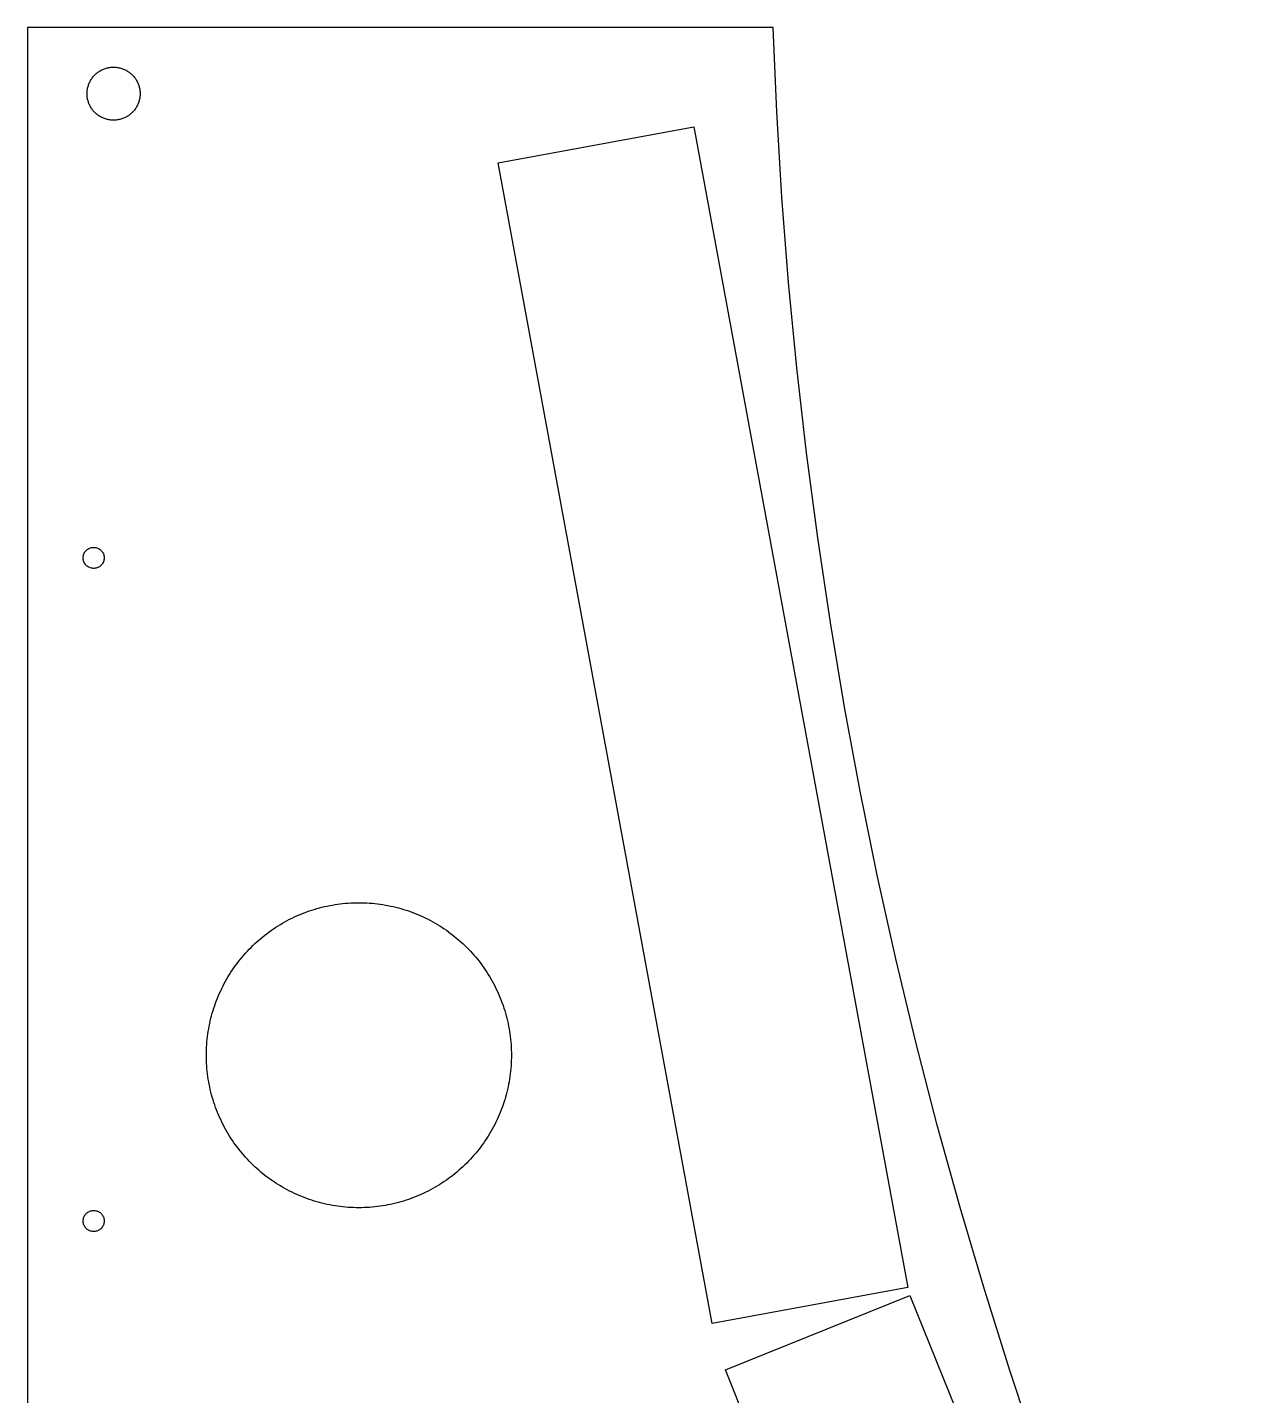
# Model space of a CAD drawing. Header units: metres. Extents: x 0 to 274, y 0 to 480.
# Drawn here: x 0 to 183.3, y 273.7 to 480 of the extents above; entities that cross this region are included whole.
import ezdxf

# ---------------------------------------------------------------- set-up
doc = ezdxf.new("R2010")
doc.units = ezdxf.units.M

msp = doc.modelspace()

# ---------------------------------------------------------------- linework, layer by layer
for p, q in [((112.458, 480), (0, 480)), ((0, 480), (0, 0)), ((113.014, 467.271), (112.458, 480)), ((9.84795, 472.463), (9.93582, 472.571)), ((9.93582, 472.571), (10.0274, 472.677)), ((10.0274, 472.677), (10.1226, 472.779)), ((10.1226, 472.779), (10.2214, 472.877)), ((10.2214, 472.877), (10.3235, 472.973)), ((10.3235, 472.973), (10.4288, 473.064)), ((10.4288, 473.064), (10.5374, 473.152)), ((10.5374, 473.152), (10.6488, 473.236)), ((10.6488, 473.236), (10.7632, 473.316)), ((10.7632, 473.316), (10.8803, 473.392)), ((10.8803, 473.392), (11, 473.464)), ((11, 473.464), (11.1221, 473.532)), ((11.1221, 473.532), (11.2465, 473.595)), ((11.2465, 473.595), (11.373, 473.654)), ((11.373, 473.654), (11.5016, 473.709)), ((11.5016, 473.709), (11.6319, 473.759)), ((11.6319, 473.759), (11.7639, 473.804)), ((11.7639, 473.804), (11.8974, 473.845)), ((11.8974, 473.845), (12.0323, 473.881)), ((12.0323, 473.881), (12.1684, 473.913)), ((12.1684, 473.913), (12.3054, 473.939)), ((12.3054, 473.939), (12.4433, 473.961)), ((12.4433, 473.961), (12.5819, 473.978)), ((12.5819, 473.978), (12.721, 473.99)), ((12.721, 473.99), (12.8604, 473.998)), ((12.8604, 473.998), (13, 474)), ((13, 474), (13.1396, 473.998)), ((13.1396, 473.998), (13.279, 473.99)), ((13.279, 473.99), (13.4181, 473.978)), ((13.4181, 473.978), (13.5567, 473.961)), ((13.5567, 473.961), (13.6946, 473.939)), ((13.6946, 473.939), (13.8316, 473.913)), ((13.8316, 473.913), (13.9677, 473.881)), ((13.9677, 473.881), (14.1025, 473.845)), ((14.1025, 473.845), (14.2361, 473.804)), ((14.2361, 473.804), (14.3681, 473.759)), ((14.3681, 473.759), (14.4984, 473.709)), ((14.4984, 473.709), (14.6269, 473.654)), ((14.6269, 473.654), (14.7535, 473.595)), ((14.7535, 473.595), (14.8779, 473.532)), ((14.8779, 473.532), (15, 473.464)), ((15, 473.464), (15.1197, 473.392)), ((15.1197, 473.392), (15.2368, 473.316)), ((15.2368, 473.316), (15.3511, 473.236)), ((15.3511, 473.236), (15.4626, 473.152)), ((15.4626, 473.152), (15.5711, 473.064)), ((15.5711, 473.064), (15.6765, 472.973)), ((15.6765, 472.973), (15.7786, 472.877)), ((15.7786, 472.877), (15.8773, 472.779)), ((15.8773, 472.779), (15.9726, 472.677)), ((15.9726, 472.677), (16.0642, 472.571)), ((16.0642, 472.571), (16.152, 472.463)), ((9.02191, 470.418), (9.03893, 470.557)), ((9.03893, 470.557), (9.06076, 470.695)), ((9.06076, 470.695), (9.0874, 470.832)), ((9.0874, 470.832), (9.1188, 470.968)), ((9.1188, 470.968), (9.15495, 471.103)), ((9.15495, 471.103), (9.19577, 471.236)), ((9.19577, 471.236), (9.24123, 471.368)), ((9.24123, 471.368), (9.29126, 471.498)), ((9.29126, 471.498), (9.34581, 471.627)), ((9.34581, 471.627), (9.40482, 471.753)), ((9.40482, 471.753), (9.4682, 471.878)), ((9.4682, 471.878), (9.53589, 472)), ((9.53589, 472), (9.6078, 472.12)), ((9.6078, 472.12), (9.68384, 472.237)), ((9.68384, 472.237), (9.76393, 472.351)), ((9.76393, 472.351), (9.84795, 472.463)), ((16.152, 472.463), (16.2361, 472.351)), ((16.2361, 472.351), (16.3161, 472.237)), ((16.3161, 472.237), (16.3922, 472.12)), ((16.3922, 472.12), (16.4641, 472)), ((16.4641, 472), (16.5318, 471.878)), ((16.5318, 471.878), (16.5952, 471.753)), ((16.5952, 471.753), (16.6542, 471.627)), ((16.6542, 471.627), (16.7087, 471.498)), ((16.7087, 471.498), (16.7588, 471.368)), ((16.7588, 471.368), (16.8042, 471.236)), ((16.8042, 471.236), (16.845, 471.103)), ((16.845, 471.103), (16.8812, 470.968)), ((16.8812, 470.968), (16.9126, 470.832)), ((16.9126, 470.832), (16.9392, 470.695)), ((16.9392, 470.695), (16.9611, 470.557)), ((16.9611, 470.557), (16.9781, 470.418)), ((9, 470), (9.00243, 470.14)), ((9.00243, 469.86), (9, 470)), ((9.00243, 470.14), (9.00974, 470.279)), ((9.00974, 469.721), (9.00243, 469.86)), ((9.00974, 470.279), (9.02191, 470.418)), ((9.02191, 469.582), (9.00974, 469.721)), ((9.03893, 469.443), (9.02191, 469.582)), ((9.06076, 469.305), (9.03893, 469.443)), ((9.0874, 469.168), (9.06076, 469.305)), ((9.1188, 469.032), (9.0874, 469.168)), ((9.15495, 468.897), (9.1188, 469.032)), ((9.19577, 468.764), (9.15495, 468.897)), ((9.24123, 468.632), (9.19577, 468.764)), ((9.29126, 468.502), (9.24123, 468.632)), ((9.34581, 468.373), (9.29126, 468.502)), ((16.7087, 468.502), (16.6542, 468.373)), ((16.7588, 468.632), (16.7087, 468.502)), ((16.8042, 468.764), (16.7588, 468.632)), ((16.845, 468.897), (16.8042, 468.764)), ((16.8812, 469.032), (16.845, 468.897)), ((16.9126, 469.168), (16.8812, 469.032)), ((16.9392, 469.305), (16.9126, 469.168)), ((16.9611, 469.443), (16.9392, 469.305)), ((16.9781, 469.582), (16.9611, 469.443)), ((16.9781, 470.418), (16.9902, 470.279)), ((16.9902, 469.721), (16.9781, 469.582)), ((16.9902, 470.279), (16.9976, 470.14)), ((16.9976, 469.86), (16.9902, 469.721)), ((16.9976, 470.14), (17, 470)), ((17, 470), (16.9976, 469.86)), ((9.40482, 468.247), (9.34581, 468.373)), ((9.4682, 468.122), (9.40482, 468.247)), ((9.53589, 468), (9.4682, 468.122)), ((9.6078, 467.88), (9.53589, 468)), ((9.68384, 467.763), (9.6078, 467.88)), ((9.76393, 467.649), (9.68384, 467.763)), ((9.84795, 467.537), (9.76393, 467.649)), ((9.93582, 467.429), (9.84795, 467.537)), ((10.0274, 467.323), (9.93582, 467.429)), ((10.1226, 467.221), (10.0274, 467.323)), ((10.2214, 467.123), (10.1226, 467.221)), ((10.3235, 467.027), (10.2214, 467.123)), ((10.4288, 466.936), (10.3235, 467.027)), ((10.5374, 466.848), (10.4288, 466.936)), ((10.6488, 466.764), (10.5374, 466.848)), ((10.7632, 466.684), (10.6488, 466.764)), ((10.8803, 466.608), (10.7632, 466.684)), ((11, 466.536), (10.8803, 466.608)), ((11.1221, 466.468), (11, 466.536)), ((11.2465, 466.405), (11.1221, 466.468)), ((11.373, 466.346), (11.2465, 466.405)), ((11.5016, 466.291), (11.373, 466.346)), ((14.6269, 466.346), (14.4984, 466.291)), ((14.7535, 466.405), (14.6269, 466.346)), ((14.8779, 466.468), (14.7535, 466.405)), ((15, 466.536), (14.8779, 466.468)), ((15.1197, 466.608), (15, 466.536)), ((15.2368, 466.684), (15.1197, 466.608)), ((15.3511, 466.764), (15.2368, 466.684)), ((15.4626, 466.848), (15.3511, 466.764)), ((15.5711, 466.936), (15.4626, 466.848)), ((15.6765, 467.027), (15.5711, 466.936)), ((15.7786, 467.123), (15.6765, 467.027)), ((15.8773, 467.221), (15.7786, 467.123)), ((15.9726, 467.323), (15.8773, 467.221)), ((16.0642, 467.429), (15.9726, 467.323)), ((16.152, 467.537), (16.0642, 467.429)), ((16.2361, 467.649), (16.152, 467.537)), ((16.3161, 467.763), (16.2361, 467.649)), ((16.3922, 467.88), (16.3161, 467.763)), ((16.4641, 468), (16.3922, 467.88)), ((16.5318, 468.122), (16.4641, 468)), ((16.5952, 468.247), (16.5318, 468.122)), ((16.6542, 468.373), (16.5952, 468.247)), ((113.803, 454.38), (113.014, 467.271)), ((11.6319, 466.241), (11.5016, 466.291)), ((11.7639, 466.196), (11.6319, 466.241)), ((11.8974, 466.155), (11.7639, 466.196)), ((12.0323, 466.119), (11.8974, 466.155)), ((12.1684, 466.087), (12.0323, 466.119)), ((12.3054, 466.061), (12.1684, 466.087)), ((12.4433, 466.039), (12.3054, 466.061)), ((12.5819, 466.022), (12.4433, 466.039)), ((12.721, 466.01), (12.5819, 466.022)), ((12.8604, 466.002), (12.721, 466.01)), ((13, 466), (12.8604, 466.002)), ((13.1396, 466.002), (13, 466)), ((13.279, 466.01), (13.1396, 466.002)), ((13.4181, 466.022), (13.279, 466.01)), ((13.5567, 466.039), (13.4181, 466.022)), ((13.6946, 466.061), (13.5567, 466.039)), ((13.8316, 466.087), (13.6946, 466.061)), ((13.9677, 466.119), (13.8316, 466.087)), ((14.1025, 466.155), (13.9677, 466.119)), ((14.2361, 466.196), (14.1025, 466.155)), ((14.3681, 466.241), (14.2361, 466.196)), ((14.4984, 466.291), (14.3681, 466.241)), ((71.0153, 459.574), (100.518, 465.015)), ((100.518, 465.015), (132.803, 289.968)), ((103.3, 284.527), (71.0153, 459.574)), ((114.816, 441.505), (113.803, 454.38)), ((116.054, 428.649), (114.816, 441.505)), ((117.516, 415.817), (116.054, 428.649)), ((119.202, 403.012), (117.516, 415.817)), ((121.111, 390.238), (119.202, 403.012)), ((8.42433, 400.193), (8.44719, 400.33)), ((8.44719, 400.33), (8.48186, 400.464)), ((8.48186, 400.464), (8.52809, 400.595)), ((8.52809, 400.595), (8.58553, 400.721)), ((8.58553, 400.721), (8.65372, 400.841)), ((8.65372, 400.841), (8.73216, 400.955)), ((8.73216, 400.955), (8.82025, 401.062)), ((8.82025, 401.062), (8.91731, 401.161)), ((8.91731, 401.161), (9.02263, 401.251)), ((9.02263, 401.251), (9.13538, 401.331)), ((9.13538, 401.331), (9.2547, 401.402)), ((9.2547, 401.402), (9.3797, 401.461)), ((9.3797, 401.461), (9.50943, 401.51)), ((9.50943, 401.51), (9.64288, 401.547)), ((9.64288, 401.547), (9.77905, 401.572)), ((9.77905, 401.572), (9.91692, 401.585)), ((9.91692, 401.585), (10.0554, 401.587)), ((10.0554, 401.587), (10.1935, 401.576)), ((10.1935, 401.576), (10.33, 401.553)), ((10.33, 401.553), (10.4641, 401.518)), ((10.4641, 401.518), (10.5947, 401.472)), ((10.5947, 401.472), (10.7207, 401.414)), ((10.7207, 401.414), (10.8412, 401.346)), ((10.8412, 401.346), (10.9554, 401.268)), ((10.9554, 401.268), (11.0622, 401.18)), ((11.0622, 401.18), (11.161, 401.083)), ((11.161, 401.083), (11.251, 400.977)), ((11.251, 400.977), (11.3314, 400.865)), ((11.3314, 400.865), (11.4017, 400.745)), ((11.4017, 400.745), (11.4613, 400.62)), ((11.4613, 400.62), (11.5098, 400.491)), ((11.5098, 400.491), (11.5468, 400.357)), ((11.5468, 400.357), (11.572, 400.221)), ((8.41345, 400.055), (8.42433, 400.193)), ((8.41467, 399.917), (8.41345, 400.055)), ((8.42795, 399.779), (8.41467, 399.917)), ((8.45319, 399.643), (8.42795, 399.779)), ((8.49019, 399.509), (8.45319, 399.643)), ((8.5387, 399.38), (8.49019, 399.509)), ((8.59831, 399.255), (8.5387, 399.38)), ((8.66861, 399.135), (8.59831, 399.255)), ((8.74902, 399.023), (8.66861, 399.135)), ((8.83897, 398.917), (8.74902, 399.023)), ((8.93774, 398.82), (8.83897, 398.917)), ((9.04462, 398.732), (8.93774, 398.82)), ((9.15875, 398.654), (9.04462, 398.732)), ((9.27928, 398.586), (9.15875, 398.654)), ((9.4053, 398.528), (9.27928, 398.586)), ((9.53586, 398.482), (9.4053, 398.528)), ((9.66994, 398.447), (9.53586, 398.482)), ((9.80652, 398.424), (9.66994, 398.447)), ((9.9446, 398.413), (9.80652, 398.424)), ((10.0831, 398.415), (9.9446, 398.413)), ((10.2209, 398.428), (10.0831, 398.415)), ((10.3571, 398.453), (10.2209, 398.428)), ((10.4906, 398.49), (10.3571, 398.453)), ((10.6203, 398.539), (10.4906, 398.49)), ((10.7453, 398.598), (10.6203, 398.539)), ((10.8646, 398.669), (10.7453, 398.598)), ((10.9774, 398.749), (10.8646, 398.669)), ((11.0827, 398.839), (10.9774, 398.749)), ((11.1797, 398.938), (11.0827, 398.839)), ((11.2678, 399.045), (11.1797, 398.938)), ((11.3463, 399.159), (11.2678, 399.045)), ((11.4145, 399.279), (11.3463, 399.159)), ((11.4719, 399.405), (11.4145, 399.279)), ((11.5181, 399.536), (11.4719, 399.405)), ((11.5528, 399.67), (11.5181, 399.536)), ((11.5757, 399.807), (11.5528, 399.67)), ((11.572, 400.221), (11.5853, 400.083)), ((11.5865, 399.945), (11.5757, 399.807)), ((11.5853, 400.083), (11.5865, 399.945)), ((123.242, 377.5), (121.111, 390.238)), ((125.596, 364.801), (123.242, 377.5)), ((128.171, 352.145), (125.596, 364.801)), ((130.966, 339.536), (128.171, 352.145)), ((42.1335, 346.613), (42.5119, 346.747)), ((42.5119, 346.747), (42.8926, 346.874)), ((42.8926, 346.874), (43.2754, 346.995)), ((43.2754, 346.995), (43.6603, 347.109)), ((43.6603, 347.109), (44.0471, 347.216)), ((44.0471, 347.216), (44.4358, 347.317)), ((44.4358, 347.317), (44.8261, 347.411)), ((44.8261, 347.411), (45.218, 347.497)), ((45.218, 347.497), (45.6114, 347.577)), ((45.6114, 347.577), (46.0061, 347.651)), ((46.0061, 347.651), (46.402, 347.717)), ((46.402, 347.717), (46.799, 347.776)), ((46.799, 347.776), (47.197, 347.829)), ((47.197, 347.829), (47.5958, 347.874)), ((47.5958, 347.874), (47.9954, 347.912)), ((47.9954, 347.912), (48.3956, 347.944)), ((48.3956, 347.944), (48.7963, 347.968)), ((48.7963, 347.968), (49.1973, 347.986)), ((49.1973, 347.986), (49.5986, 347.996)), ((49.5986, 347.996), (50, 348)), ((50, 348), (50.4014, 347.996)), ((50.4014, 347.996), (50.8027, 347.986)), ((50.8027, 347.986), (51.2037, 347.968)), ((51.2037, 347.968), (51.6044, 347.944)), ((51.6044, 347.944), (52.0046, 347.912)), ((52.0046, 347.912), (52.4041, 347.874)), ((52.4041, 347.874), (52.803, 347.829)), ((52.803, 347.829), (53.201, 347.776)), ((53.201, 347.776), (53.598, 347.717)), ((53.598, 347.717), (53.9939, 347.651)), ((53.9939, 347.651), (54.3886, 347.577)), ((54.3886, 347.577), (54.782, 347.497)), ((54.782, 347.497), (55.1739, 347.411)), ((55.1739, 347.411), (55.5642, 347.317)), ((55.5642, 347.317), (55.9528, 347.216)), ((55.9528, 347.216), (56.3396, 347.109)), ((56.3396, 347.109), (56.7245, 346.995)), ((56.7245, 346.995), (57.1074, 346.874)), ((57.1074, 346.874), (57.4881, 346.747)), ((57.4881, 346.747), (57.8665, 346.613)), ((37.8118, 344.505), (38.1541, 344.715)), ((38.1541, 344.715), (38.5, 344.919)), ((38.5, 344.919), (38.8494, 345.116)), ((38.8494, 345.116), (39.2021, 345.308)), ((39.2021, 345.308), (39.5582, 345.493)), ((39.5582, 345.493), (39.9174, 345.672)), ((39.9174, 345.672), (40.2798, 345.845)), ((40.2798, 345.845), (40.6451, 346.012)), ((40.6451, 346.012), (41.0132, 346.172)), ((41.0132, 346.172), (41.384, 346.325)), ((41.384, 346.325), (41.7575, 346.472)), ((41.7575, 346.472), (42.1335, 346.613)), ((57.8665, 346.613), (58.2425, 346.472)), ((58.2425, 346.472), (58.616, 346.325)), ((58.616, 346.325), (58.9868, 346.172)), ((58.9868, 346.172), (59.3549, 346.012)), ((59.3549, 346.012), (59.7202, 345.845)), ((59.7202, 345.845), (60.0825, 345.672)), ((60.0825, 345.672), (60.4418, 345.493)), ((60.4418, 345.493), (60.7978, 345.308)), ((60.7978, 345.308), (61.1506, 345.116)), ((61.1506, 345.116), (61.5, 344.919)), ((61.5, 344.919), (61.8459, 344.715)), ((61.8459, 344.715), (62.1881, 344.505)), ((34.9106, 342.358), (35.2159, 342.619)), ((35.2159, 342.619), (35.5256, 342.874)), ((35.5256, 342.874), (35.8398, 343.124)), ((35.8398, 343.124), (36.1582, 343.369)), ((36.1582, 343.369), (36.4809, 343.607)), ((36.4809, 343.607), (36.8077, 343.84)), ((36.8077, 343.84), (37.1385, 344.068)), ((37.1385, 344.068), (37.4733, 344.289)), ((37.4733, 344.289), (37.8118, 344.505)), ((62.1881, 344.505), (62.5267, 344.289)), ((62.5267, 344.289), (62.8614, 344.068)), ((62.8614, 344.068), (63.1922, 343.84)), ((63.1922, 343.84), (63.5191, 343.607)), ((63.5191, 343.607), (63.8417, 343.369)), ((63.8417, 343.369), (64.1602, 343.124)), ((64.1602, 343.124), (64.4744, 342.874)), ((64.4744, 342.874), (64.7841, 342.619)), ((64.7841, 342.619), (65.0894, 342.358)), ((32.9077, 340.39), (33.1789, 340.686)), ((33.1789, 340.686), (33.4552, 340.977)), ((33.4552, 340.977), (33.7365, 341.263)), ((33.7365, 341.263), (34.0228, 341.545)), ((34.0228, 341.545), (34.314, 341.821)), ((34.314, 341.821), (34.61, 342.092)), ((34.61, 342.092), (34.9106, 342.358)), ((65.0894, 342.358), (65.39, 342.092)), ((65.39, 342.092), (65.686, 341.821)), ((65.686, 341.821), (65.9771, 341.545)), ((65.9771, 341.545), (66.2634, 341.263)), ((66.2634, 341.263), (66.5448, 340.977)), ((66.5448, 340.977), (66.8211, 340.686)), ((66.8211, 340.686), (67.0923, 340.39)), ((31.1595, 338.192), (31.3926, 338.519)), ((31.3926, 338.519), (31.6314, 338.842)), ((31.6314, 338.842), (31.8757, 339.16)), ((31.8757, 339.16), (32.1256, 339.474)), ((32.1256, 339.474), (32.381, 339.784)), ((32.381, 339.784), (32.6417, 340.089)), ((32.6417, 340.089), (32.9077, 340.39)), ((67.0923, 340.39), (67.3583, 340.089)), ((67.3583, 340.089), (67.619, 339.784)), ((67.619, 339.784), (67.8743, 339.474)), ((67.8743, 339.474), (68.1242, 339.16)), ((68.1242, 339.16), (68.3686, 338.842)), ((68.3686, 338.842), (68.6074, 338.519)), ((68.6074, 338.519), (68.8405, 338.192)), ((133.981, 326.978), (130.966, 339.536)), ((29.8837, 336.151), (30.0814, 336.5)), ((30.0814, 336.5), (30.2851, 336.846)), ((30.2851, 336.846), (30.4949, 337.188)), ((30.4949, 337.188), (30.7106, 337.527)), ((30.7106, 337.527), (30.9321, 337.861)), ((30.9321, 337.861), (31.1595, 338.192)), ((68.8405, 338.192), (69.0679, 337.861)), ((69.0679, 337.861), (69.2894, 337.527)), ((69.2894, 337.527), (69.5051, 337.188)), ((69.5051, 337.188), (69.7148, 336.846)), ((69.7148, 336.846), (69.9186, 336.5)), ((69.9186, 336.5), (70.1162, 336.151)), ((28.8284, 333.987), (28.9884, 334.355)), ((28.9884, 334.355), (29.1549, 334.72)), ((29.1549, 334.72), (29.3277, 335.083)), ((29.3277, 335.083), (29.5068, 335.442)), ((29.5068, 335.442), (29.6922, 335.798)), ((29.6922, 335.798), (29.8837, 336.151)), ((70.1162, 336.151), (70.3078, 335.798)), ((70.3078, 335.798), (70.4931, 335.442)), ((70.4931, 335.442), (70.6723, 335.083)), ((70.6723, 335.083), (70.8451, 334.72)), ((70.8451, 334.72), (71.0115, 334.355)), ((71.0115, 334.355), (71.1716, 333.987)), ((28.1257, 332.107), (28.2531, 332.488)), ((28.2531, 332.488), (28.3871, 332.866)), ((28.3871, 332.866), (28.5276, 333.242)), ((28.5276, 333.242), (28.6748, 333.616)), ((28.6748, 333.616), (28.8284, 333.987)), ((71.1716, 333.987), (71.3252, 333.616)), ((71.3252, 333.616), (71.4723, 333.242)), ((71.4723, 333.242), (71.6129, 332.866)), ((71.6129, 332.866), (71.7469, 332.488)), ((71.7469, 332.488), (71.8743, 332.107)), ((27.5026, 329.782), (27.5895, 330.174)), ((27.5895, 330.174), (27.6832, 330.564)), ((27.6832, 330.564), (27.7837, 330.953)), ((27.7837, 330.953), (27.891, 331.34)), ((27.891, 331.34), (28.005, 331.725)), ((28.005, 331.725), (28.1257, 332.107)), ((71.8743, 332.107), (71.995, 331.725)), ((71.995, 331.725), (72.109, 331.34)), ((72.109, 331.34), (72.2163, 330.953)), ((72.2163, 330.953), (72.3168, 330.564)), ((72.3168, 330.564), (72.4105, 330.174)), ((72.4105, 330.174), (72.4974, 329.782)), ((27.1714, 327.803), (27.2238, 328.201)), ((27.2238, 328.201), (27.2832, 328.598)), ((27.2832, 328.598), (27.3494, 328.994)), ((27.3494, 328.994), (27.4226, 329.389)), ((27.4226, 329.389), (27.5026, 329.782)), ((72.4974, 329.782), (72.5774, 329.389)), ((72.5774, 329.389), (72.6506, 328.994)), ((72.6506, 328.994), (72.7168, 328.598)), ((72.7168, 328.598), (72.7762, 328.201)), ((72.7762, 328.201), (72.8286, 327.803)), ((27.014, 325.803), (27.0315, 326.204)), ((27.0315, 326.204), (27.056, 326.604)), ((27.056, 326.604), (27.0875, 327.005)), ((27.0875, 327.005), (27.126, 327.404)), ((27.126, 327.404), (27.1714, 327.803)), ((72.8286, 327.803), (72.874, 327.404)), ((72.874, 327.404), (72.9125, 327.005)), ((72.9125, 327.005), (72.944, 326.604)), ((72.944, 326.604), (72.9685, 326.204)), ((72.9685, 326.204), (72.986, 325.803)), ((137.215, 314.474), (133.981, 326.978)), ((27, 325), (27.0035, 325.401)), ((27.0035, 324.599), (27, 325)), ((27.0035, 325.401), (27.014, 325.803)), ((27.014, 324.197), (27.0035, 324.599)), ((27.0315, 323.796), (27.014, 324.197)), ((72.986, 324.197), (72.9685, 323.796)), ((72.986, 325.803), (72.9965, 325.401)), ((72.9965, 324.599), (72.986, 324.197)), ((72.9965, 325.401), (73, 325)), ((73, 325), (72.9965, 324.599)), ((27.056, 323.396), (27.0315, 323.796)), ((27.0875, 322.995), (27.056, 323.396)), ((27.126, 322.596), (27.0875, 322.995)), ((27.1714, 322.197), (27.126, 322.596)), ((27.2238, 321.799), (27.1714, 322.197)), ((72.8286, 322.197), (72.7762, 321.799)), ((72.874, 322.596), (72.8286, 322.197)), ((72.9125, 322.995), (72.874, 322.596)), ((72.944, 323.396), (72.9125, 322.995)), ((72.9685, 323.796), (72.944, 323.396)), ((27.2832, 321.402), (27.2238, 321.799)), ((27.3494, 321.006), (27.2832, 321.402)), ((27.4226, 320.611), (27.3494, 321.006)), ((27.5026, 320.218), (27.4226, 320.611)), ((27.5895, 319.826), (27.5026, 320.218)), ((27.6832, 319.436), (27.5895, 319.826)), ((72.4105, 319.826), (72.3168, 319.436)), ((72.4974, 320.218), (72.4105, 319.826)), ((72.5774, 320.611), (72.4974, 320.218)), ((72.6506, 321.006), (72.5774, 320.611)), ((72.7168, 321.402), (72.6506, 321.006)), ((72.7762, 321.799), (72.7168, 321.402)), ((27.7837, 319.047), (27.6832, 319.436)), ((27.891, 318.66), (27.7837, 319.047)), ((28.005, 318.275), (27.891, 318.66)), ((28.1257, 317.893), (28.005, 318.275)), ((28.2531, 317.512), (28.1257, 317.893)), ((71.8743, 317.893), (71.7469, 317.512)), ((71.995, 318.275), (71.8743, 317.893)), ((72.109, 318.66), (71.995, 318.275)), ((72.2163, 319.047), (72.109, 318.66)), ((72.3168, 319.436), (72.2163, 319.047)), ((28.3871, 317.134), (28.2531, 317.512)), ((28.5276, 316.758), (28.3871, 317.134)), ((28.6748, 316.384), (28.5276, 316.758)), ((28.8284, 316.013), (28.6748, 316.384)), ((28.9884, 315.645), (28.8284, 316.013)), ((71.1716, 316.013), (71.0115, 315.645)), ((71.3252, 316.384), (71.1716, 316.013)), ((71.4723, 316.758), (71.3252, 316.384)), ((71.6129, 317.134), (71.4723, 316.758)), ((71.7469, 317.512), (71.6129, 317.134)), ((29.1549, 315.28), (28.9884, 315.645)), ((29.3277, 314.917), (29.1549, 315.28)), ((29.5068, 314.558), (29.3277, 314.917)), ((29.6922, 314.202), (29.5068, 314.558)), ((29.8837, 313.849), (29.6922, 314.202)), ((30.0814, 313.5), (29.8837, 313.849)), ((70.1162, 313.849), (69.9186, 313.5)), ((70.3078, 314.202), (70.1162, 313.849)), ((70.4931, 314.558), (70.3078, 314.202)), ((70.6723, 314.917), (70.4931, 314.558)), ((70.8451, 315.28), (70.6723, 314.917)), ((71.0115, 315.645), (70.8451, 315.28)), ((140.666, 302.028), (137.215, 314.474)), ((30.2851, 313.154), (30.0814, 313.5)), ((30.4949, 312.812), (30.2851, 313.154)), ((30.7106, 312.473), (30.4949, 312.812)), ((30.9321, 312.139), (30.7106, 312.473)), ((31.1595, 311.808), (30.9321, 312.139)), ((31.3926, 311.481), (31.1595, 311.808)), ((68.8405, 311.808), (68.6074, 311.481)), ((69.0679, 312.139), (68.8405, 311.808)), ((69.2894, 312.473), (69.0679, 312.139)), ((69.5051, 312.812), (69.2894, 312.473)), ((69.7148, 313.154), (69.5051, 312.812)), ((69.9186, 313.5), (69.7148, 313.154)), ((31.6314, 311.158), (31.3926, 311.481)), ((31.8757, 310.84), (31.6314, 311.158)), ((32.1256, 310.526), (31.8757, 310.84)), ((32.381, 310.216), (32.1256, 310.526)), ((32.6417, 309.911), (32.381, 310.216)), ((32.9077, 309.61), (32.6417, 309.911)), ((33.1789, 309.314), (32.9077, 309.61)), ((67.0923, 309.61), (66.8211, 309.314)), ((67.3583, 309.911), (67.0923, 309.61)), ((67.619, 310.216), (67.3583, 309.911)), ((67.8743, 310.526), (67.619, 310.216)), ((68.1242, 310.84), (67.8743, 310.526)), ((68.3686, 311.158), (68.1242, 310.84)), ((68.6074, 311.481), (68.3686, 311.158)), ((33.4552, 309.023), (33.1789, 309.314)), ((33.7365, 308.737), (33.4552, 309.023)), ((34.0228, 308.455), (33.7365, 308.737)), ((34.314, 308.179), (34.0228, 308.455)), ((34.61, 307.908), (34.314, 308.179)), ((34.9106, 307.642), (34.61, 307.908)), ((35.2159, 307.381), (34.9106, 307.642)), ((65.0894, 307.642), (64.7841, 307.381)), ((65.39, 307.908), (65.0894, 307.642)), ((65.686, 308.179), (65.39, 307.908)), ((65.9771, 308.455), (65.686, 308.179)), ((66.2634, 308.737), (65.9771, 308.455)), ((66.5448, 309.023), (66.2634, 308.737)), ((66.8211, 309.314), (66.5448, 309.023)), ((35.5256, 307.126), (35.2159, 307.381)), ((35.8398, 306.876), (35.5256, 307.126)), ((36.1582, 306.631), (35.8398, 306.876)), ((36.4809, 306.393), (36.1582, 306.631)), ((36.8077, 306.16), (36.4809, 306.393)), ((37.1385, 305.932), (36.8077, 306.16)), ((37.4733, 305.711), (37.1385, 305.932)), ((37.8118, 305.495), (37.4733, 305.711)), ((38.1541, 305.285), (37.8118, 305.495)), ((62.1881, 305.495), (61.8459, 305.285)), ((62.5267, 305.711), (62.1881, 305.495)), ((62.8614, 305.932), (62.5267, 305.711)), ((63.1922, 306.16), (62.8614, 305.932)), ((63.5191, 306.393), (63.1922, 306.16)), ((63.8417, 306.631), (63.5191, 306.393)), ((64.1602, 306.876), (63.8417, 306.631)), ((64.4744, 307.126), (64.1602, 306.876)), ((64.7841, 307.381), (64.4744, 307.126)), ((38.5, 305.081), (38.1541, 305.285)), ((38.8494, 304.884), (38.5, 305.081)), ((39.2021, 304.692), (38.8494, 304.884)), ((39.5582, 304.507), (39.2021, 304.692)), ((39.9174, 304.328), (39.5582, 304.507)), ((40.2798, 304.155), (39.9174, 304.328)), ((40.6451, 303.988), (40.2798, 304.155)), ((41.0132, 303.828), (40.6451, 303.988)), ((41.384, 303.675), (41.0132, 303.828)), ((41.7575, 303.528), (41.384, 303.675)), ((42.1335, 303.387), (41.7575, 303.528)), ((42.5119, 303.253), (42.1335, 303.387)), ((57.8665, 303.387), (57.4881, 303.253)), ((58.2425, 303.528), (57.8665, 303.387)), ((58.616, 303.675), (58.2425, 303.528)), ((58.9868, 303.828), (58.616, 303.675)), ((59.3549, 303.988), (58.9868, 303.828)), ((59.7202, 304.155), (59.3549, 303.988)), ((60.0825, 304.328), (59.7202, 304.155)), ((60.4418, 304.507), (60.0825, 304.328)), ((60.7978, 304.692), (60.4418, 304.507)), ((61.1506, 304.884), (60.7978, 304.692)), ((61.5, 305.081), (61.1506, 304.884)), ((61.8459, 305.285), (61.5, 305.081)), ((9.02263, 301.251), (9.13538, 301.331)), ((9.13538, 301.331), (9.2547, 301.402)), ((9.2547, 301.402), (9.3797, 301.461)), ((9.3797, 301.461), (9.50943, 301.51)), ((9.50943, 301.51), (9.64288, 301.547)), ((9.64288, 301.547), (9.77905, 301.572)), ((9.77905, 301.572), (9.91692, 301.585)), ((9.91692, 301.585), (10.0554, 301.587)), ((10.0554, 301.587), (10.1935, 301.576)), ((10.1935, 301.576), (10.33, 301.553)), ((10.33, 301.553), (10.4641, 301.518)), ((10.4641, 301.518), (10.5947, 301.472)), ((10.5947, 301.472), (10.7207, 301.414)), ((10.7207, 301.414), (10.8412, 301.346)), ((10.8412, 301.346), (10.9554, 301.268)), ((10.9554, 301.268), (11.0622, 301.18)), ((42.8926, 303.126), (42.5119, 303.253)), ((43.2754, 303.005), (42.8926, 303.126)), ((43.6603, 302.891), (43.2754, 303.005)), ((44.0471, 302.784), (43.6603, 302.891)), ((44.4358, 302.683), (44.0471, 302.784)), ((44.8261, 302.589), (44.4358, 302.683)), ((45.218, 302.503), (44.8261, 302.589)), ((45.6114, 302.423), (45.218, 302.503)), ((46.0061, 302.349), (45.6114, 302.423)), ((46.402, 302.283), (46.0061, 302.349)), ((46.799, 302.224), (46.402, 302.283)), ((47.197, 302.171), (46.799, 302.224)), ((47.5958, 302.126), (47.197, 302.171)), ((47.9954, 302.088), (47.5958, 302.126)), ((48.3956, 302.056), (47.9954, 302.088)), ((48.7963, 302.032), (48.3956, 302.056)), ((49.1973, 302.014), (48.7963, 302.032)), ((49.5986, 302.003), (49.1973, 302.014)), ((50, 302), (49.5986, 302.003)), ((50.4014, 302.003), (50, 302)), ((50.8027, 302.014), (50.4014, 302.003)), ((51.2037, 302.032), (50.8027, 302.014)), ((51.6044, 302.056), (51.2037, 302.032)), ((52.0046, 302.088), (51.6044, 302.056)), ((52.4041, 302.126), (52.0046, 302.088)), ((52.803, 302.171), (52.4041, 302.126)), ((53.201, 302.224), (52.803, 302.171)), ((53.598, 302.283), (53.201, 302.224)), ((53.9939, 302.349), (53.598, 302.283)), ((54.3886, 302.423), (53.9939, 302.349)), ((54.782, 302.503), (54.3886, 302.423)), ((55.1739, 302.589), (54.782, 302.503)), ((55.5642, 302.683), (55.1739, 302.589)), ((55.9528, 302.784), (55.5642, 302.683)), ((56.3396, 302.891), (55.9528, 302.784)), ((56.7245, 303.005), (56.3396, 302.891)), ((57.1074, 303.126), (56.7245, 303.005)), ((57.4881, 303.253), (57.1074, 303.126)), ((144.334, 289.645), (140.666, 302.028)), ((8.41345, 300.055), (8.42433, 300.193)), ((8.41467, 299.917), (8.41345, 300.055)), ((8.42795, 299.779), (8.41467, 299.917)), ((8.42433, 300.193), (8.44719, 300.33)), ((8.45319, 299.643), (8.42795, 299.779)), ((8.44719, 300.33), (8.48186, 300.464)), ((8.49019, 299.509), (8.45319, 299.643)), ((8.48186, 300.464), (8.52809, 300.595)), ((8.5387, 299.38), (8.49019, 299.509)), ((8.52809, 300.595), (8.58553, 300.721)), ((8.59831, 299.255), (8.5387, 299.38)), ((8.58553, 300.721), (8.65372, 300.841)), ((8.66861, 299.135), (8.59831, 299.255)), ((8.65372, 300.841), (8.73216, 300.955)), ((8.73216, 300.955), (8.82025, 301.062)), ((8.82025, 301.062), (8.91731, 301.161)), ((8.91731, 301.161), (9.02263, 301.251)), ((11.0622, 301.18), (11.161, 301.083)), ((11.161, 301.083), (11.251, 300.977)), ((11.251, 300.977), (11.3314, 300.865)), ((11.3314, 300.865), (11.4017, 300.745)), ((11.4145, 299.279), (11.3463, 299.159)), ((11.4017, 300.745), (11.4613, 300.62)), ((11.4719, 299.405), (11.4145, 299.279)), ((11.4613, 300.62), (11.5098, 300.491)), ((11.5181, 299.536), (11.4719, 299.405)), ((11.5098, 300.491), (11.5468, 300.357)), ((11.5528, 299.67), (11.5181, 299.536)), ((11.5468, 300.357), (11.572, 300.221)), ((11.5757, 299.807), (11.5528, 299.67)), ((11.572, 300.221), (11.5853, 300.083)), ((11.5865, 299.945), (11.5757, 299.807)), ((11.5853, 300.083), (11.5865, 299.945)), ((8.74902, 299.023), (8.66861, 299.135)), ((8.83897, 298.917), (8.74902, 299.023)), ((8.93774, 298.82), (8.83897, 298.917)), ((9.04462, 298.732), (8.93774, 298.82)), ((9.15875, 298.654), (9.04462, 298.732)), ((9.27928, 298.586), (9.15875, 298.654)), ((9.4053, 298.528), (9.27928, 298.586)), ((9.53586, 298.482), (9.4053, 298.528)), ((9.66994, 298.447), (9.53586, 298.482)), ((9.80652, 298.424), (9.66994, 298.447)), ((9.9446, 298.413), (9.80652, 298.424)), ((10.0831, 298.415), (9.9446, 298.413)), ((10.2209, 298.428), (10.0831, 298.415)), ((10.3571, 298.453), (10.2209, 298.428)), ((10.4906, 298.49), (10.3571, 298.453)), ((10.6203, 298.539), (10.4906, 298.49)), ((10.7453, 298.598), (10.6203, 298.539)), ((10.8646, 298.669), (10.7453, 298.598)), ((10.9774, 298.749), (10.8646, 298.669)), ((11.0827, 298.839), (10.9774, 298.749)), ((11.1797, 298.938), (11.0827, 298.839)), ((11.2678, 299.045), (11.1797, 298.938)), ((11.3463, 299.159), (11.2678, 299.045)), ((132.803, 289.968), (103.3, 284.527)), ((148.218, 277.327), (144.334, 289.645)), ((105.276, 277.535), (133.091, 288.773)), ((133.091, 288.773), (183.288, 164.53)), ((155.473, 153.292), (105.276, 277.535)), ((152.316, 265.08), (148.218, 277.327))]:
    msp.add_line(p, q)

doc.saveas('drawing.dxf')
